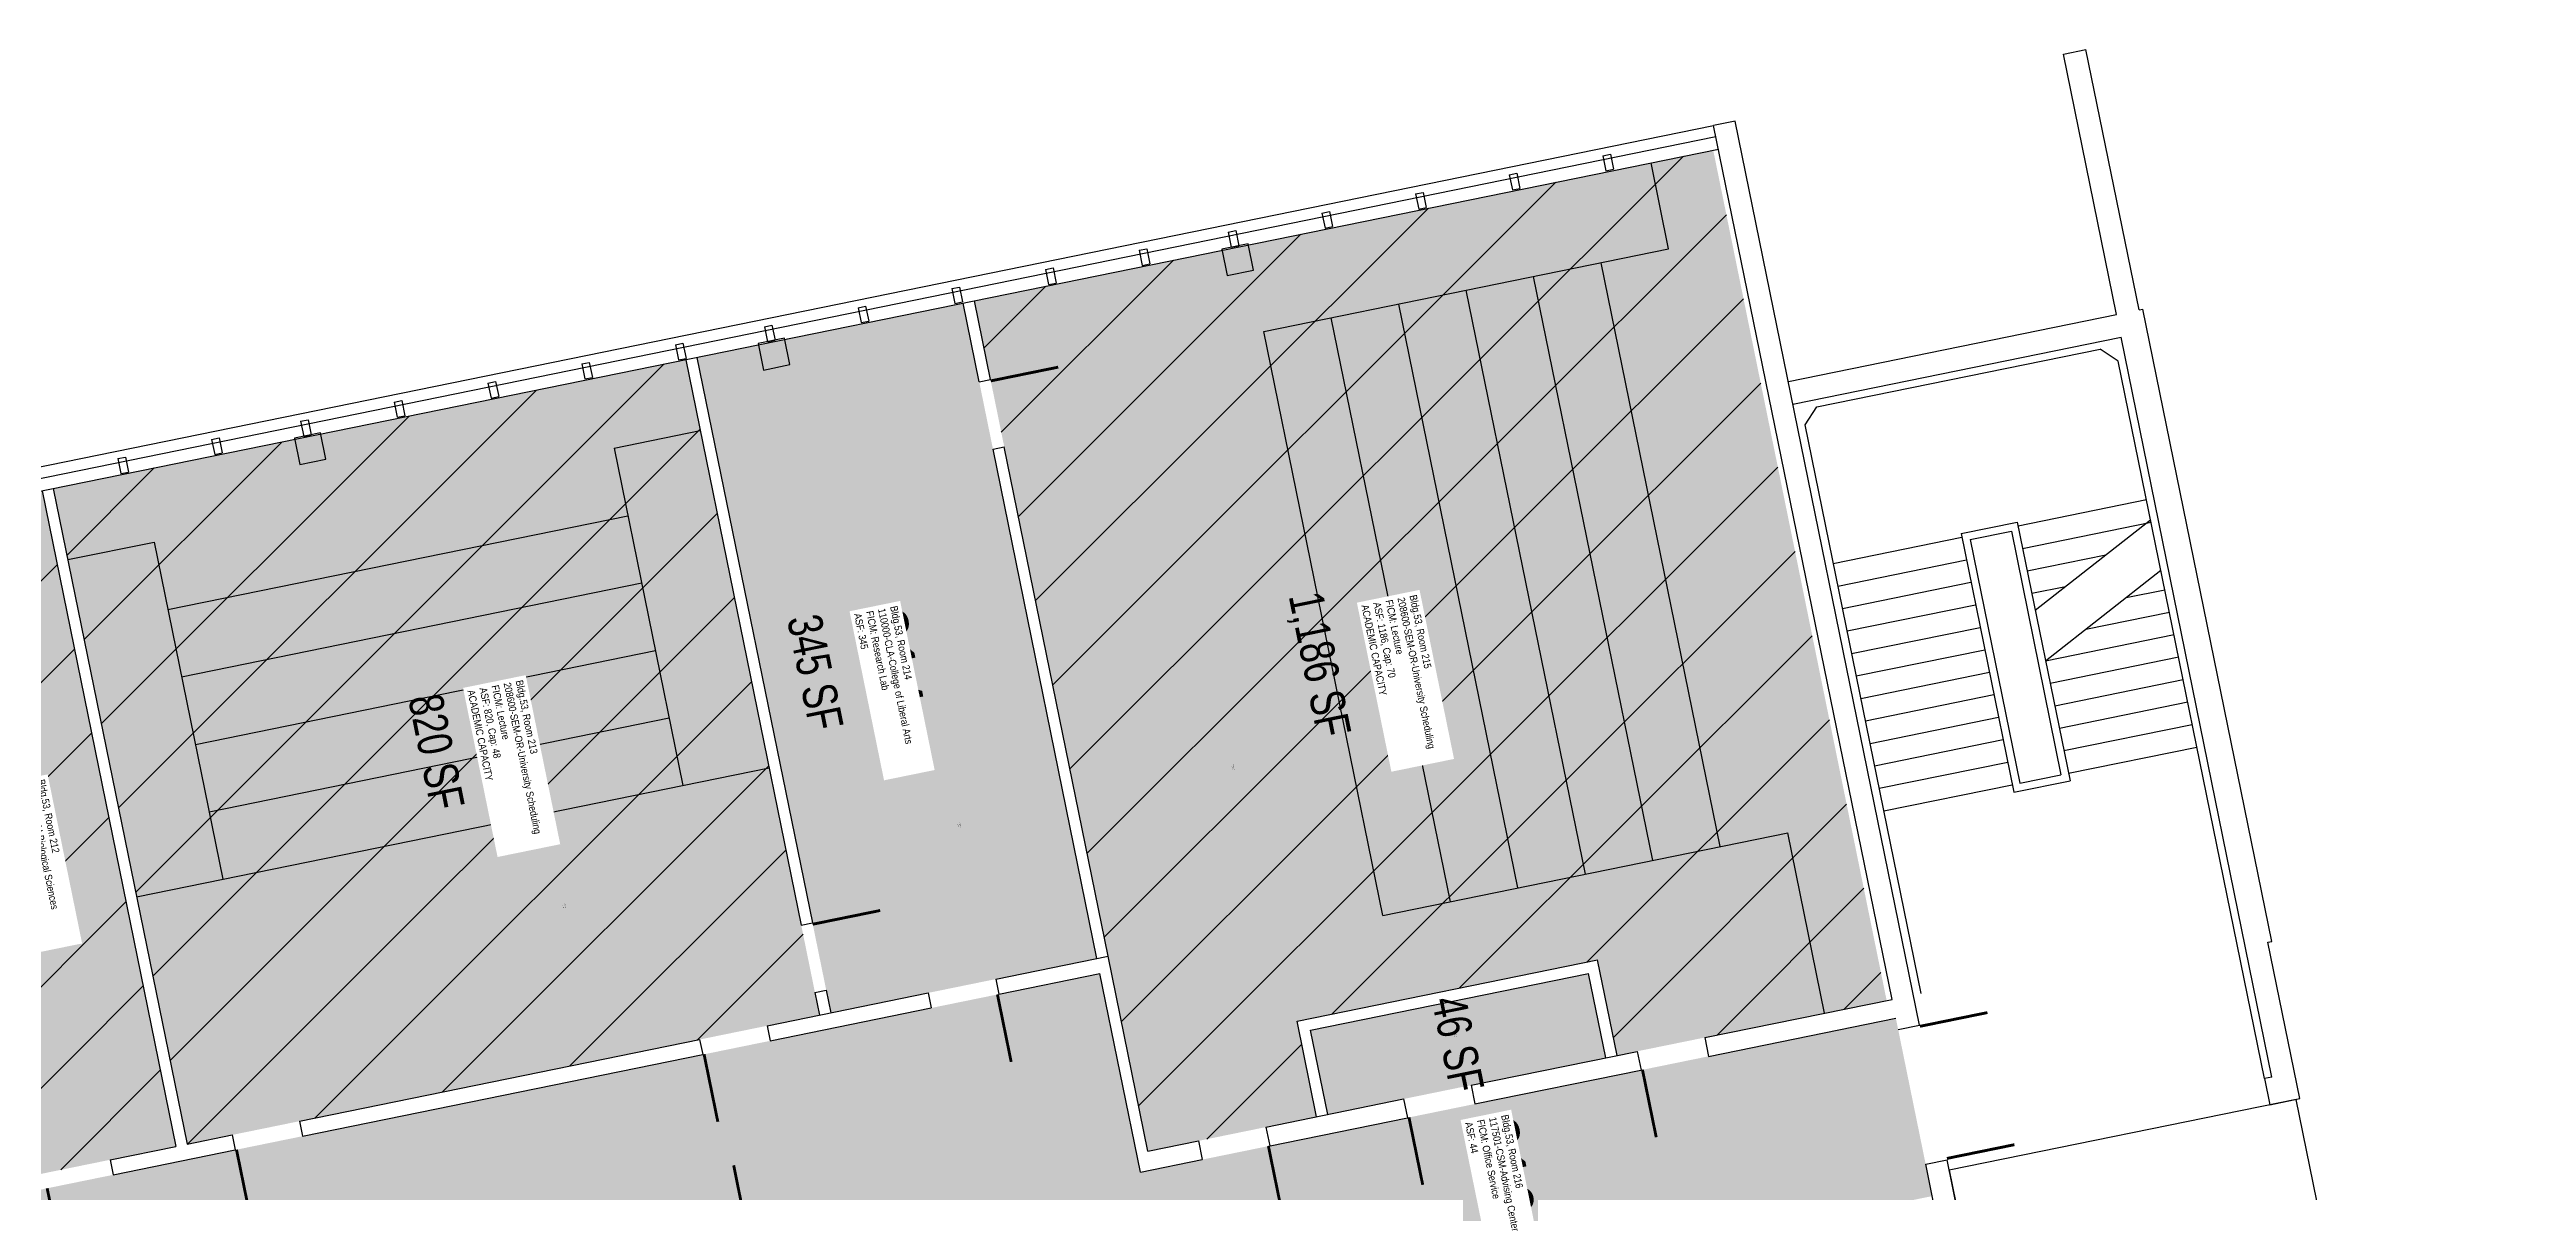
# Model space of a CAD drawing. Header units: inches. Extents: x 69216011 to 69218395, y 27680117 to 27681498.
# Drawn here: x 69217100 to 69218395, y 27680900 to 27681498 of the extents above; entities that cross this region are included whole.
import ezdxf
from ezdxf.enums import TextEntityAlignment as Align

# ---------------------------------------------------------------- set-up
doc = ezdxf.new("R2010")
doc.units = ezdxf.units.IN
doc.header["$LTSCALE"] = 10
doc.header["$MEASUREMENT"] = 0
for name, color, linetype in [('A-DOOR', 2, 'CONTINUOUS'), ('A-FLOR', 3, 'CONTINUOUS'), ('A-GLAZ', 1, 'CONTINUOUS'), ('A-IDEN-RNUM', 7, 'CONTINUOUS'), ('A-IDEN-SNUM', 4, 'CONTINUOUS'), ('A-IDEN-VNUM', 4, 'CONTINUOUS'), ('A-ROOF', 2, 'CONTINUOUS'), ('A-WALL', 5, 'CONTINUOUS'), ('AREA-TEXT', 3, 'CONTINUOUS'), ('Rooms-Capacity', 4, 'CONTINUOUS'), ('Rooms-Category-Color', 7, 'CONTINUOUS'), ('Rooms-College-Color', 7, 'CONTINUOUS'), ('Rooms-Department-Color', 7, 'CONTINUOUS'), ('Rooms-Division-Color', 7, 'CONTINUOUS'), ('Rooms-Information', 7, 'CONTINUOUS')]:
    doc.layers.add(name, color=color, linetype=linetype)
doc.styles.add('CP_AREA', font='arial.ttf', dxfattribs={"height": 15})
doc.styles.add('CP_ROOMSNUMBER', font='arial.ttf', dxfattribs={"height": 1})
doc.styles.add('CP_ROOMVNUMBER', font='arial.ttf', dxfattribs={"width": 0.85, "height": 0.075})
pattern_1 = [(45, (0, 0), (-26.516504294, 26.516504294), [])]

msp = doc.modelspace()

# ---------------------------------------------------------------- hatches: boundary and pattern name
at = {"layer": 'Rooms-Capacity'}
h = msp.add_hatch(dxfattribs=at)
h.set_pattern_fill('ANSI31', color=256, scale=300, style=0)
h.set_pattern_definition(pattern_1)
h.paths.add_polyline_path([(69217970.1, 27681445), (69217583.8, 27681366.2), (69217674.5, 27680921.4), (69217762.7, 27680939.4), (69217752.5, 27680989.4), (69217909.6, 27681021.5), (69217919.8, 27680971.5), (69218060.8, 27681000.2)])
h = msp.add_hatch(dxfattribs=at)
h.set_pattern_fill('ANSI31', color=256, scale=300, style=0)
h.set_pattern_definition(pattern_1)
h.paths.add_polyline_path([(69217432.9, 27681335.4), (69217102.1, 27681268), (69217172.1, 27680925.1), (69217502.8, 27680992.6)])
h = msp.add_hatch(dxfattribs=at)
h.set_pattern_fill('ANSI31', color=256, scale=300, style=0)
h.set_pattern_definition(pattern_1)
h.paths.add_polyline_path([(69217096.3, 27681266.8), (69216992.2, 27681245.6), (69217062.2, 27680902.7), (69217166.2, 27680923.9)])
at = {"layer": 'Rooms-Category-Color', "true_color": 0xffff64}
for points in [[(69217970.1, 27681445), (69217583.8, 27681366.2), (69217674.5, 27680921.4), (69217762.7, 27680939.4), (69217752.5, 27680989.4), (69217909.6, 27681021.5), (69217919.8, 27680971.5), (69218060.8, 27681000.2)], [(69217432.9, 27681335.4), (69217102.1, 27681268), (69217172.1, 27680925.1), (69217502.8, 27680992.6)]]:
    msp.add_hatch(color=51, dxfattribs=at).paths.add_polyline_path(points)
at = {"layer": 'Rooms-Category-Color', "true_color": 0xe3f498}
for points in [[(69217577.9, 27681365), (69217438.7, 27681336.6), (69217508.7, 27680993.8), (69217647.8, 27681022.2)], [(69217096.3, 27681266.8), (69216992.2, 27681245.6), (69217062.2, 27680902.7), (69217166.2, 27680923.9)]]:
    msp.add_hatch(color=61, dxfattribs=at).paths.add_polyline_path(points)
at = {"layer": 'Rooms-Category-Color', "true_color": 0xadadad}
msp.add_hatch(color=253, dxfattribs=at).paths.add_polyline_path([(69217649.4, 27681014.3), (69216816.1, 27680844.3), (69216780.8, 27680837.1), (69216385.4, 27680756.5), (69216374.7, 27680809.4), (69216366.1, 27680807.7), (69216330.8, 27680800.5), (69216289.6, 27680792), (69216242.6, 27680782.5), (69216207.1, 27680775.2), (69216171.8, 27680768), (69216162, 27680766), (69216192, 27680619.1), (69217514.3, 27680888.8), (69217586.3, 27680535.6), (69217740.6, 27680567.1), (69217702.7, 27680753.2), (69217728.2, 27680758.4), (69217721, 27680793.7), (69217695.5, 27680788.5), (69217694.3, 27680794.3), (69217755.1, 27680806.7), (69217756.3, 27680800.9), (69217726.9, 27680794.9), (69217734.1, 27680759.6), (69218018.3, 27680817.6), (69218005.2, 27680881.7), (69218084.6, 27680897.9), (69218065.6, 27680991), (69217670.6, 27680910.4)])
at = {"layer": 'Rooms-Category-Color', "true_color": 0xfa9ba3}
msp.add_hatch(color=241, dxfattribs=at).paths.add_polyline_path([(69217904.9, 27681014.4), (69217759.6, 27680984.7), (69217768.5, 27680940.6), (69217913.9, 27680970.3)])
at = {"layer": 'Rooms-College-Color', "true_color": 0xffff64}
for points in [[(69217970.1, 27681445), (69217583.8, 27681366.2), (69217674.5, 27680921.4), (69217762.7, 27680939.4), (69217752.5, 27680989.4), (69217909.6, 27681021.5), (69217919.8, 27680971.5), (69218060.8, 27681000.2)], [(69217432.9, 27681335.4), (69217102.1, 27681268), (69217172.1, 27680925.1), (69217502.8, 27680992.6)]]:
    msp.add_hatch(color=51, dxfattribs=at).paths.add_polyline_path(points)
at = {"layer": 'Rooms-College-Color', "true_color": 0xb2d6e9}
msp.add_hatch(color=254, dxfattribs=at).paths.add_polyline_path([(69217577.9, 27681365), (69217438.7, 27681336.6), (69217508.7, 27680993.8), (69217647.8, 27681022.2)])
at = {"layer": 'Rooms-College-Color', "true_color": 0xffe090}
for points in [[(69217096.3, 27681266.8), (69216992.2, 27681245.6), (69217062.2, 27680902.7), (69217166.2, 27680923.9)], [(69217904.9, 27681014.4), (69217759.6, 27680984.7), (69217768.5, 27680940.6), (69217913.9, 27680970.3)]]:
    msp.add_hatch(color=41, dxfattribs=at).paths.add_polyline_path(points)
at = {"layer": 'Rooms-College-Color', "true_color": 0xadadad}
msp.add_hatch(color=253, dxfattribs=at).paths.add_polyline_path([(69217649.4, 27681014.3), (69216816.1, 27680844.3), (69216780.8, 27680837.1), (69216385.4, 27680756.5), (69216374.7, 27680809.4), (69216366.1, 27680807.7), (69216330.8, 27680800.5), (69216289.6, 27680792), (69216242.6, 27680782.5), (69216207.1, 27680775.2), (69216171.8, 27680768), (69216162, 27680766), (69216192, 27680619.1), (69217514.3, 27680888.8), (69217586.3, 27680535.6), (69217740.6, 27680567.1), (69217702.7, 27680753.2), (69217728.2, 27680758.4), (69217721, 27680793.7), (69217695.5, 27680788.5), (69217694.3, 27680794.3), (69217755.1, 27680806.7), (69217756.3, 27680800.9), (69217726.9, 27680794.9), (69217734.1, 27680759.6), (69218018.3, 27680817.6), (69218005.2, 27680881.7), (69218084.6, 27680897.9), (69218065.6, 27680991), (69217670.6, 27680910.4)])
at = {"layer": 'Rooms-Department-Color', "true_color": 0x003fff}
for points in [[(69217970.1, 27681445), (69217583.8, 27681366.2), (69217674.5, 27680921.4), (69217762.7, 27680939.4), (69217752.5, 27680989.4), (69217909.6, 27681021.5), (69217919.8, 27680971.5), (69218060.8, 27681000.2)], [(69217432.9, 27681335.4), (69217102.1, 27681268), (69217172.1, 27680925.1), (69217502.8, 27680992.6)]]:
    msp.add_hatch(color=160, dxfattribs=at).paths.add_polyline_path(points)
at = {"layer": 'Rooms-Department-Color', "true_color": 0xb2d6e9}
msp.add_hatch(color=254, dxfattribs=at).paths.add_polyline_path([(69217577.9, 27681365), (69217438.7, 27681336.6), (69217508.7, 27680993.8), (69217647.8, 27681022.2)])
at = {"layer": 'Rooms-Department-Color', "true_color": 0xffe090}
for points in [[(69217096.3, 27681266.8), (69216992.2, 27681245.6), (69217062.2, 27680902.7), (69217166.2, 27680923.9)], [(69217904.9, 27681014.4), (69217759.6, 27680984.7), (69217768.5, 27680940.6), (69217913.9, 27680970.3)]]:
    msp.add_hatch(color=41, dxfattribs=at).paths.add_polyline_path(points)
at = {"layer": 'Rooms-Department-Color', "true_color": 0xacacac}
msp.add_hatch(color=253, dxfattribs=at).paths.add_polyline_path([(69217649.4, 27681014.3), (69216816.1, 27680844.3), (69216780.8, 27680837.1), (69216385.4, 27680756.5), (69216374.7, 27680809.4), (69216366.1, 27680807.7), (69216330.8, 27680800.5), (69216289.6, 27680792), (69216242.6, 27680782.5), (69216207.1, 27680775.2), (69216171.8, 27680768), (69216162, 27680766), (69216192, 27680619.1), (69217514.3, 27680888.8), (69217586.3, 27680535.6), (69217740.6, 27680567.1), (69217702.7, 27680753.2), (69217728.2, 27680758.4), (69217721, 27680793.7), (69217695.5, 27680788.5), (69217694.3, 27680794.3), (69217755.1, 27680806.7), (69217756.3, 27680800.9), (69217726.9, 27680794.9), (69217734.1, 27680759.6), (69218018.3, 27680817.6), (69218005.2, 27680881.7), (69218084.6, 27680897.9), (69218065.6, 27680991), (69217670.6, 27680910.4)])
at = {"layer": 'Rooms-Division-Color', "true_color": 0x003fff}
for points in [[(69217970.1, 27681445), (69217583.8, 27681366.2), (69217674.5, 27680921.4), (69217762.7, 27680939.4), (69217752.5, 27680989.4), (69217909.6, 27681021.5), (69217919.8, 27680971.5), (69218060.8, 27681000.2)], [(69217432.9, 27681335.4), (69217102.1, 27681268), (69217172.1, 27680925.1), (69217502.8, 27680992.6)]]:
    msp.add_hatch(color=160, dxfattribs=at).paths.add_polyline_path(points)
at = {"layer": 'Rooms-Division-Color', "true_color": 0xb2d6e9}
msp.add_hatch(color=254, dxfattribs=at).paths.add_polyline_path([(69217577.9, 27681365), (69217438.7, 27681336.6), (69217508.7, 27680993.8), (69217647.8, 27681022.2)])
at = {"layer": 'Rooms-Division-Color', "true_color": 0xffe090}
for points in [[(69217096.3, 27681266.8), (69216992.2, 27681245.6), (69217062.2, 27680902.7), (69217166.2, 27680923.9)], [(69217904.9, 27681014.4), (69217759.6, 27680984.7), (69217768.5, 27680940.6), (69217913.9, 27680970.3)]]:
    msp.add_hatch(color=41, dxfattribs=at).paths.add_polyline_path(points)
at = {"layer": 'Rooms-Division-Color', "true_color": 0xadadad}
msp.add_hatch(color=253, dxfattribs=at).paths.add_polyline_path([(69217649.4, 27681014.3), (69216816.1, 27680844.3), (69216780.8, 27680837.1), (69216385.4, 27680756.5), (69216374.7, 27680809.4), (69216366.1, 27680807.7), (69216330.8, 27680800.5), (69216289.6, 27680792), (69216242.6, 27680782.5), (69216207.1, 27680775.2), (69216171.8, 27680768), (69216162, 27680766), (69216192, 27680619.1), (69217514.3, 27680888.8), (69217586.3, 27680535.6), (69217740.6, 27680567.1), (69217702.7, 27680753.2), (69217728.2, 27680758.4), (69217721, 27680793.7), (69217695.5, 27680788.5), (69217694.3, 27680794.3), (69217755.1, 27680806.7), (69217756.3, 27680800.9), (69217726.9, 27680794.9), (69217734.1, 27680759.6), (69218018.3, 27680817.6), (69218005.2, 27680881.7), (69218084.6, 27680897.9), (69218065.6, 27680991), (69217670.6, 27680910.4)])

# ---------------------------------------------------------------- linework, layer by layer
at = {"layer": 'A-DOOR'}
for points in [[(69217592.3, 27681324.3, 1.5, 1.5, 0), (69217627.6, 27681331.5, 0, 0, 0), (69217627.4, 27681332.3, 0, 0, -0.414214), (69217599.3, 27681289.8, 0, 0, -0.414214)], [(69217499.2, 27681040.1, 1.5, 1.5, 0), (69217534.5, 27681047.3, 0, 0, 0), (69217534.4, 27681048, 0, 0, -0.414214), (69217506.3, 27681005.6, 0, 0, -0.414214)], [(69217595.8, 27681003.4, 1.5, 1.5, 0), (69217603, 27680968.1, 0, 0, 0), (69217603.7, 27680968.2, 0, 0, -0.414214), (69217561.2, 27680996.3, 0, 0, -0.414214)], [(69218078.2, 27680986.7, 1.5, 1.5, 0), (69218113.5, 27680993.9, 0, 0, 0), (69218113.3, 27680994.6, 0, 0, -0.414214), (69218085.2, 27680952.2, 0, 0, -0.414214)], [(69217442.4, 27680972.1, 1.5, 1.5, 0), (69217449.6, 27680936.8, 0, 0, 0), (69217448.9, 27680936.7, 0, 0, 0.414214), (69217477, 27680979.1, 0, 0, 0.414214)], [(69217933.1, 27680964, 1.5, 1.5, 0), (69217940.3, 27680928.7, 0, 0, 0), (69217939.6, 27680928.6, 0, 0, 0.414214), (69217967.7, 27680971, 0, 0, 0.414214)], [(69217811, 27680939.1, 1.5, 1.5, 0), (69217818.2, 27680903.8, 0, 0, 0), (69217817.4, 27680903.7, 0, 0, 0.414214), (69217845.5, 27680946.1, 0, 0, 0.414214)], [(69218092.3, 27680917.6, 1.5, 1.5, 0), (69218127.6, 27680924.8, 0, 0, 0), (69218127.7, 27680924.1, 0, 0, 0.414214), (69218085.2, 27680952.2, 0, 0, 0.414214)], [(69217197.9, 27680922.2, 1.5, 1.5, 0), (69217205.1, 27680886.9, 0, 0, 0), (69217204.4, 27680886.8, 0, 0, 0.414214), (69217232.5, 27680929.3, 0, 0, 0.414214)], [(69217737.5, 27680924.1, 1.5, 1.5, 0), (69217744.7, 27680888.8, 0, 0, 0), (69217745.4, 27680889, 0, 0, -0.414214), (69217702.9, 27680917, 0, 0, -0.414214)], [(69217098.9, 27680902, 1.5, 1.5, 0), (69217106.1, 27680866.7, 0, 0, 0), (69217105.3, 27680866.6, 0, 0, 0.414214), (69217133.4, 27680909.1, 0, 0, 0.414214)], [(69217465, 27680878.7, 1.5, 1.5, 0), (69217457.9, 27680914, 0, 0, 0), (69217457.1, 27680913.8, 0, 0, -0.414214), (69217499.6, 27680885.8, 0, 0, -0.414214)]]:
    msp.add_lwpolyline(points, format="xyseb", dxfattribs=at)
at = {"layer": 'A-FLOR'}
for p, q in [((69217946.8, 27681393.3), (69217937.6, 27681438.4)), ((69217735.1, 27681350.2), (69217946.8, 27681393.3)), ((69217973.8, 27681080.7), (69217911.5, 27681386.1)), ((69217938.5, 27681073.5), (69217876.2, 27681378.9)), ((69217868, 27681059.1), (69217805.7, 27681364.5)), ((69217903.3, 27681066.3), (69217840.9, 27681371.7)), ((69217797.4, 27681044.7), (69217735.1, 27681350.2)), ((69217832.7, 27681051.9), (69217770.4, 27681357.3)), ((69217395.4, 27681289.1), (69217440.4, 27681298.3)), ((69217395.4, 27681289.1), (69217431.3, 27681112.7)), ((69218129.5, 27681248.5), (69218196.7, 27681262.2)), ((69217162, 27681204.8), (69217402.6, 27681253.8)), ((69218131.9, 27681236.7), (69218199.1, 27681250.4)), ((69218138.5, 27681204.3), (69218198.8, 27681251.7)), ((69217109.7, 27681230.8), (69217154.8, 27681240)), ((69217154.8, 27681240), (69217190.8, 27681063.7)), ((69218032.9, 27681228.8), (69218100.1, 27681242.5)), ((69218035.3, 27681217), (69218102.5, 27681230.7)), ((69218134.3, 27681225), (69218175.4, 27681233.4)), ((69217169.2, 27681169.5), (69217409.8, 27681218.6)), ((69218037.7, 27681205.3), (69218104.9, 27681219)), ((69218143.9, 27681177.9), (69218204.2, 27681225.3)), ((69218040.1, 27681193.5), (69218107.3, 27681207.2)), ((69218136.7, 27681213.2), (69218154.4, 27681216.8)), ((69218186, 27681211), (69218206.3, 27681215.1)), ((69218042.5, 27681181.7), (69218109.7, 27681195.4)), ((69218143.9, 27681177.9), (69218211.1, 27681191.6)), ((69218165, 27681194.5), (69218208.7, 27681203.4)), ((69217176.4, 27681134.2), (69217417, 27681183.3)), ((69218044.9, 27681170), (69218112.1, 27681183.7)), ((69218146.3, 27681166.2), (69218213.5, 27681179.9)), ((69218047.3, 27681158.2), (69218114.5, 27681171.9)), ((69218148.7, 27681154.4), (69218215.9, 27681168.1)), ((69218049.7, 27681146.5), (69218116.9, 27681160.2)), ((69218151.1, 27681142.6), (69218218.3, 27681156.4)), ((69217183.6, 27681098.9), (69217424.1, 27681148)), ((69218052.1, 27681134.7), (69218119.3, 27681148.4)), ((69218153.5, 27681130.9), (69218220.6, 27681144.6)), ((69218054.5, 27681122.9), (69218121.7, 27681136.7)), ((69218155.9, 27681119.1), (69218223, 27681132.8)), ((69217145.7, 27681054.5), (69217476.4, 27681121.9)), ((69218056.9, 27681111.2), (69218124.1, 27681124.9)), ((69218059.3, 27681099.4), (69218126.5, 27681113.1)), ((69217797.4, 27681044.7), (69218009.1, 27681087.9)), ((69218028.3, 27680993.6), (69218009.1, 27681087.9))]:
    msp.add_line(p, q, dxfattribs=at)
at = {"layer": 'A-GLAZ'}
for p, q in [((69216011.3, 27681058.3), (69217970.3, 27681457.9)), ((69216022.8, 27681054.6), (69217971.5, 27681452.1)), ((69216034.4, 27681050.2), (69217972.8, 27681445.6)), ((69217912.4, 27681442.1), (69217916.4, 27681442.9)), ((69217912.4, 27681442.1), (69217914, 27681434.2)), ((69217916.4, 27681442.9), (69217918, 27681435)), ((69217863.4, 27681432.1), (69217867.4, 27681432.9)), ((69217863.4, 27681432.1), (69217865.1, 27681424.2)), ((69217865.1, 27681424.2), (69217869, 27681425)), ((69217867.4, 27681432.9), (69217869, 27681425)), ((69217914, 27681434.2), (69217918, 27681435)), ((69217765.5, 27681412.1), (69217769.4, 27681412.9)), ((69217765.5, 27681412.1), (69217767.1, 27681404.2)), ((69217769.4, 27681412.9), (69217771, 27681405)), ((69217814.4, 27681422.1), (69217818.4, 27681422.9)), ((69217814.4, 27681422.1), (69217816.1, 27681414.2)), ((69217816.1, 27681414.2), (69217820, 27681415)), ((69217818.4, 27681422.9), (69217820, 27681415)), ((69217716.5, 27681402.1), (69217720.4, 27681402.9)), ((69217716.5, 27681402.1), (69217718.1, 27681394.2)), ((69217720.4, 27681402.9), (69217722, 27681395)), ((69217767.1, 27681404.2), (69217771, 27681405)), ((69217669.9, 27681392.6), (69217673.9, 27681393.4)), ((69217669.9, 27681392.6), (69217671.5, 27681384.7)), ((69217673.9, 27681393.4), (69217675.5, 27681385.5)), ((69217718.1, 27681394.2), (69217722, 27681395)), ((69217571.9, 27681372.6), (69217575.9, 27681373.4)), ((69217575.9, 27681373.4), (69217577.5, 27681365.6)), ((69217620.9, 27681382.6), (69217624.9, 27681383.4)), ((69217620.9, 27681382.6), (69217622.5, 27681374.7)), ((69217622.5, 27681374.7), (69217626.5, 27681375.5)), ((69217624.9, 27681383.4), (69217626.5, 27681375.5)), ((69217671.5, 27681384.7), (69217675.5, 27681385.5)), ((69217522.9, 27681362.6), (69217526.9, 27681363.4)), ((69217522.9, 27681362.6), (69217524.6, 27681354.8)), ((69217526.9, 27681363.4), (69217528.5, 27681355.6)), ((69217571.9, 27681372.6), (69217573.6, 27681364.8)), ((69217573.6, 27681364.8), (69217577.5, 27681365.6)), ((69217474, 27681352.6), (69217477.9, 27681353.4)), ((69217474, 27681352.6), (69217475.6, 27681344.8)), ((69217477.9, 27681353.4), (69217479.5, 27681345.6)), ((69217524.6, 27681354.8), (69217528.5, 27681355.6)), ((69217427.4, 27681343.2), (69217431.3, 27681344)), ((69217427.4, 27681343.2), (69217429, 27681335.3)), ((69217429, 27681335.3), (69217433, 27681336.1)), ((69217431.3, 27681344), (69217433, 27681336.1)), ((69217475.6, 27681344.8), (69217479.5, 27681345.6)), ((69217329.4, 27681323.2), (69217333.4, 27681324)), ((69217329.4, 27681323.2), (69217331, 27681315.3)), ((69217333.4, 27681324), (69217335, 27681316.1)), ((69217378.4, 27681333.2), (69217382.4, 27681334)), ((69217378.4, 27681333.2), (69217380, 27681325.3)), ((69217380, 27681325.3), (69217384, 27681326.1)), ((69217382.4, 27681334), (69217384, 27681326.1)), ((69217280.4, 27681313.2), (69217284.4, 27681314)), ((69217280.4, 27681313.2), (69217282, 27681305.3)), ((69217284.4, 27681314), (69217286, 27681306.1)), ((69217331, 27681315.3), (69217335, 27681316.1)), ((69217231.4, 27681303.2), (69217235.4, 27681304)), ((69217231.4, 27681303.2), (69217233.1, 27681295.3)), ((69217233.1, 27681295.3), (69217237, 27681296.1)), ((69217235.4, 27681304), (69217237, 27681296.1)), ((69217282, 27681305.3), (69217286, 27681306.1)), ((69217135.9, 27681283.7), (69217139.8, 27681284.5)), ((69217135.9, 27681283.7), (69217137.5, 27681275.8)), ((69217139.8, 27681284.5), (69217141.5, 27681276.6)), ((69217184.9, 27681293.7), (69217188.8, 27681294.5)), ((69217184.9, 27681293.7), (69217186.5, 27681285.8)), ((69217186.5, 27681285.8), (69217190.4, 27681286.6)), ((69217188.8, 27681294.5), (69217190.4, 27681286.6)), ((69217137.5, 27681275.8), (69217141.5, 27681276.6))]:
    msp.add_line(p, q, dxfattribs=at)
at = {"layer": 'A-ROOF'}
msp.add_lwpolyline([(69218274.9, 27680948.4), (69218093.5, 27680911.5), (69218147.7, 27680646), (69217537, 27680521.4), (69217603.4, 27680196.1), (69218395.4, 27680357.7)], close=True, dxfattribs=at)
at = {"layer": 'A-WALL'}
for p, q in [((69218153.2, 27681495.2), (69218165, 27681497.6)), ((69218181, 27681359), (69218153.2, 27681495.2)), ((69218192.8, 27681361.4), (69218165, 27681497.6)), ((69217981.6, 27681460.2), (69217970.3, 27681457.9)), ((69218063.6, 27681000.8), (69217970.3, 27681457.9)), ((69218078, 27680987.4), (69217981.6, 27681460.2)), ((69217726.9, 27681396), (69217713.2, 27681393.2)), ((69217713.2, 27681393.2), (69217716, 27681379.5)), ((69217729.7, 27681382.3), (69217726.9, 27681396)), ((69217716, 27681379.5), (69217729.7, 27681382.3)), ((69217586.3, 27681323.9), (69217577.9, 27681365)), ((69217592.2, 27681325.1), (69217583.8, 27681366.2)), ((69218192.8, 27681361.4), (69218194.7, 27681361.8)), ((69218262.2, 27681031.1), (69218194.7, 27681361.8)), ((69218009.4, 27681324), (69218181, 27681359)), ((69218011.8, 27681312.2), (69218183.4, 27681347.2)), ((69218262.3, 27680960.2), (69218183.4, 27681347.2)), ((69217432.9, 27681335.4), (69217493.2, 27681039.6)), ((69217438.7, 27681336.6), (69217499.1, 27681040.8)), ((69217484.4, 27681346.6), (69217470.7, 27681343.8)), ((69217470.7, 27681343.8), (69217473.5, 27681330)), ((69217487.2, 27681332.8), (69217484.4, 27681346.6)), ((69218024.3, 27681310.7), (69218172.4, 27681340.9)), ((69218181.9, 27681334.7), (69218172.4, 27681340.9)), ((69218258.4, 27680959.4), (69218181.9, 27681334.7)), ((69217473.5, 27681330), (69217487.2, 27681332.8)), ((69217586.3, 27681323.9), (69217592.2, 27681325.1)), ((69218018.1, 27681301.3), (69218024.3, 27681310.7)), ((69217241.9, 27681297.1), (69217228.2, 27681294.3)), ((69217244.7, 27681283.4), (69217241.9, 27681297.1)), ((69218078.8, 27681003.9), (69218018.1, 27681301.3)), ((69217228.2, 27681294.3), (69217231, 27681280.6)), ((69217231, 27681280.6), (69217244.7, 27681283.4)), ((69217593.5, 27681288.6), (69217599.3, 27681289.8)), ((69217647.8, 27681022.2), (69217593.5, 27681288.6)), ((69217653.7, 27681023.4), (69217599.3, 27681289.8)), ((69217096.3, 27681266.8), (69217166.2, 27680923.9)), ((69217102.1, 27681268), (69217172.1, 27680925.1)), ((69218099.7, 27681244.4), (69218129.1, 27681250.4)), ((69218099.7, 27681244.4), (69218127.3, 27681109.2)), ((69218104.4, 27681241.3), (69218126, 27681245.7)), ((69218126, 27681245.7), (69218151.9, 27681118.3)), ((69218129.1, 27681250.4), (69218156.7, 27681115.2)), ((69218104.4, 27681241.3), (69218130.4, 27681113.9)), ((69218127.3, 27681109.2), (69218156.7, 27681115.2)), ((69218130.4, 27681113.9), (69218151.9, 27681118.3)), ((69217493.2, 27681039.6), (69217499.1, 27681040.8)), ((69217594.9, 27681011.4), (69217653.7, 27681023.4)), ((69217674.5, 27680921.4), (69217653.7, 27681023.4)), ((69218260.2, 27681030.7), (69218262.2, 27681031.1)), ((69218276.9, 27680948.9), (69218260.2, 27681030.7)), ((69217594.9, 27681011.4), (69217596.5, 27681003.5)), ((69217596.5, 27681003.5), (69217649.4, 27681014.3)), ((69217670.6, 27680910.4), (69217649.4, 27681014.3)), ((69217752.5, 27680989.4), (69217909.6, 27681021.5)), ((69217759.6, 27680984.7), (69217904.9, 27681014.4)), ((69217913.9, 27680970.3), (69217904.9, 27681014.4)), ((69217919.8, 27680971.5), (69217909.6, 27681021.5)), ((69217475.4, 27680987), (69217559.6, 27681004.2)), ((69217500.4, 27681004.4), (69217506.3, 27681005.6)), ((69217500.4, 27681004.4), (69217502.8, 27680992.6)), ((69217506.3, 27681005.6), (69217508.7, 27680993.8)), ((69217559.6, 27681004.2), (69217561.2, 27680996.3)), ((69217965.7, 27680980.8), (69218063.6, 27681000.8)), ((69217475.4, 27680987), (69217477, 27680979.1)), ((69217477, 27680979.1), (69217561.2, 27680996.3)), ((69217762.7, 27680939.4), (69217752.5, 27680989.4)), ((69217768.5, 27680940.6), (69217759.6, 27680984.7)), ((69217967.7, 27680971), (69218065.6, 27680991)), ((69218066.8, 27680985.1), (69218078, 27680987.4)), ((69217230.9, 27680937.1), (69217440.1, 27680979.8)), ((69217232.5, 27680929.3), (69217441.7, 27680971.9)), ((69217440.1, 27680979.8), (69217441.7, 27680971.9)), ((69217843.5, 27680955.9), (69217930.4, 27680973.6)), ((69217930.4, 27680973.6), (69217932.4, 27680963.8)), ((69217965.7, 27680980.8), (69217967.7, 27680971)), ((69217845.5, 27680946.1), (69217933.1, 27680964)), ((69218262.3, 27680960.2), (69218258.3, 27680959.4)), ((69218258.3, 27680959.4), (69218261.1, 27680945.6)), ((69217736.2, 27680934), (69217808.2, 27680948.7)), ((69217808.2, 27680948.7), (69217810.2, 27680938.9)), ((69217843.5, 27680955.9), (69217845.5, 27680946.1)), ((69218261.1, 27680945.6), (69218276.9, 27680948.9)), ((69217230.9, 27680937.1), (69217232.5, 27680929.3)), ((69217736.2, 27680934), (69217738.2, 27680924.2)), ((69217737.5, 27680924.1), (69217810.2, 27680938.9)), ((69217131.8, 27680916.9), (69217166.2, 27680923.9)), ((69217133.4, 27680909.1), (69217197.2, 27680922.1)), ((69217172.1, 27680925.1), (69217195.6, 27680929.9)), ((69217195.6, 27680929.9), (69217197.2, 27680922.1)), ((69217674.5, 27680921.4), (69217700.9, 27680926.8)), ((69217700.9, 27680926.8), (69217702.9, 27680917)), ((69217131.8, 27680916.9), (69217133.4, 27680909.1)), ((69217670.6, 27680910.4), (69217702.9, 27680917)), ((69218081.2, 27680914.6), (69218092.4, 27680916.9)), ((69218138, 27680635.9), (69218081.2, 27680914.6)), ((69218149.3, 27680638.2), (69218092.4, 27680916.9))]:
    msp.add_line(p, q, dxfattribs=at)

# ---------------------------------------------------------------- texts
at = {"layer": 'A-IDEN-RNUM', "style": 'CP_ROOMSNUMBER'}
for s, p in [('0215-00', (69217718.1, 27681122.9)), ('0214-00', (69217575, 27681092.5)), ('0213-00', (69217368.4, 27681050.3)), ('0216-00', (69217834.3, 27680983.1))]:
    msp.add_text(s, height=0.36, rotation=281.53, dxfattribs=at).set_placement(p)
at = {"layer": 'A-IDEN-SNUM', "style": 'CP_ROOMSNUMBER'}
for s, p in [('0530021500', (69217718.9, 27681123.7)), ('0530021400', (69217575.9, 27681093.3)), ('0530021300', (69217369.3, 27681051.1)), ('0530021600', (69217835.2, 27680983.9))]:
    msp.add_text(s, height=0.36, rotation=281.53, dxfattribs=at).set_placement(p)
at = {"layer": 'A-IDEN-VNUM', "style": 'CP_ROOMVNUMBER', "width": 0.85}
for s, p in [('214', (69217520.7, 27681202.3)), ('215', (69217786, 27681206.8)), ('213', (69217318.6, 27681162.2)), ('212', (69217068.6, 27681110.3)), ('216', (69217840.2, 27680936.2))]:
    msp.add_text(s, height=27, rotation=281.5288, dxfattribs=at).set_placement(p)
at = {"layer": 'AREA-TEXT', "style": 'CP_AREA', "width": 0.75}
for s, p in [('1,186 SF', (69217764.5, 27681176.1)), ('345 SF', (69217500.6, 27681171.9)), ('820 SF', (69217302.5, 27681130.3)), ('46 SF', (69217836.7, 27680977.5))]:
    msp.add_text(s, height=18, rotation=281.5288, dxfattribs=at).set_placement(p, align=Align.MIDDLE_CENTER)

# ---------------------------------------------------------------- next in the draw order: texts
at = {"layer": 'Rooms-Information', "width": 86.4, "attachment_point": 7, "rotation": 281.5288, "style": 'CP_ROOMVNUMBER', "bg_fill": 3, "box_fill_scale": 1.5, "bg_fill_color": 256, "bg_fill_true_color": 13158600, "bg_fill_transparency": 0}
for s, insert, char_height in [('Bldg.53, Room 214^M^J110000-CLA-College of Liberal Arts^M^JFICM: Research Lab^M^JASF: 345', (69217520.7, 27681202.3), 3.857), ('Bldg.53, Room 215^M^J208600-SEM-OR-University Scheduling^M^JFICM: Lecture^M^JASF: 1186, Cap: 70^M^JACADEMIC CAPACITY', (69217786, 27681206.8), 3.8571), ('Bldg.53, Room 213^M^J208600-SEM-OR-University Scheduling^M^JFICM: Lecture^M^JASF: 820, Cap: 48^M^JACADEMIC CAPACITY', (69217318.6, 27681162.2), 3.8571), ('Bldg.53, Room 212^M^J115100-CSM-Biological Sciences^M^JFICM: Research Lab^M^JASF: 257, Cap: 2^M^JACADEMIC CAPACITY', (69217068.6, 27681110.3), 3.8571), ('Bldg.53, Room 216^M^J117501-CSM-Advising Center^M^JFICM: Office Service^M^JASF: 44', (69217840.2, 27680936.2), 3.857)]:
    msp.add_mtext(s, dxfattribs=dict(at, insert=insert, char_height=char_height))

doc.saveas('drawing.dxf')
